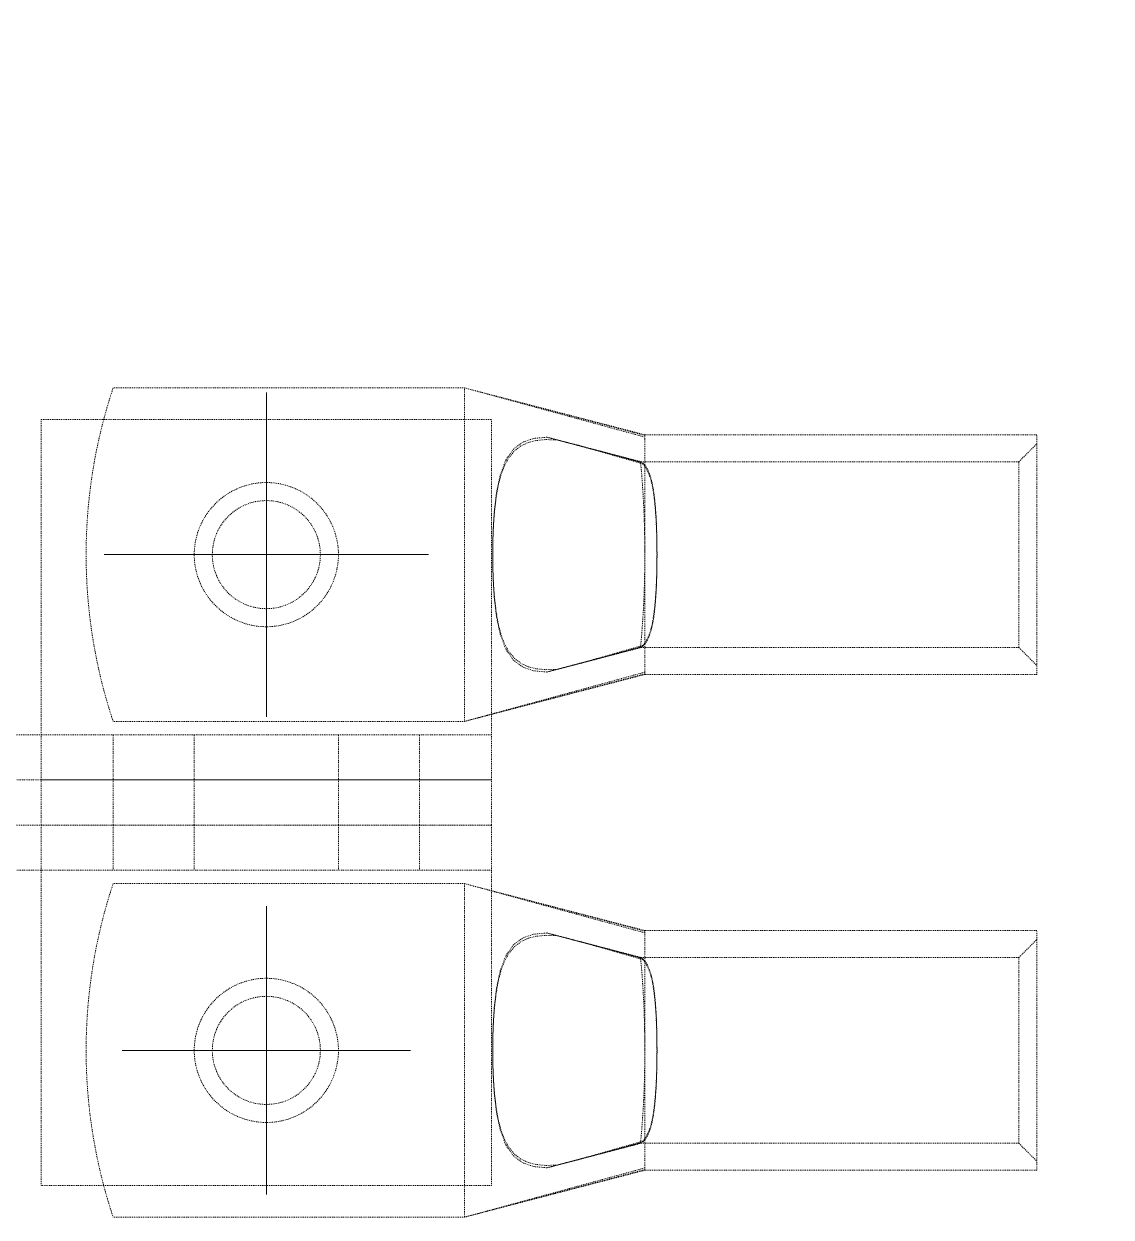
# Model space of a CAD drawing. Header units: millimetres. Extents: x -116965 to 323937, y 291661 to 566926.
# Drawn here: x -18889.8 to -18769.1, y 302638.1 to 302770.5 of the extents above; entities that cross this region are included whole.
import ezdxf

# ---------------------------------------------------------------- set-up
doc = ezdxf.new("R2010")
doc.units = ezdxf.units.MM
doc.linetypes.add('DASHED', pattern=[0.75, 0.5, -0.25])
doc.layers.get('0').update_dxf_attribs({"lineweight": 18})
for name, color, linetype, lineweight in [('Center Mark(Schneider)', 7, 'Continuous', 18), ('Hidden Edges(Schneider)', 7, 'DASHED', 18), ('Symbols(Schneider)', 7, 'Continuous', 18)]:
    doc.layers.add(name, color=color, linetype=linetype, lineweight=lineweight)
doc.styles.add('schneder_1', font='micross.ttf')
doc.dimstyles.new('estilo_Schneider$7', dxfattribs={"dimscale": 5, "dimtxt": 3, "dimasz": 3, "dimexe": 2, "dimexo": 1, "dimgap": 0.3, "dimtad": 1, "dimtoh": 1, "dimrnd": 1e-08, "dimzin": 12, "dimtxsty": 'schneder_1', "dimblk": 'Filled-1', "dimcen": 0.09, "dimdle": 10, "dimclrd": 7, "dimclre": 7, "dimclrt": 7, "dimadec": 1, "dimazin": 3, "dimtfac": 0.5, "dimtdec": 3, "dimtmove": 0, "dimatfit": 3, "dimldrblk": 'Filled-1', "dimfxl": 1, "dimtolj": 1, "dimlwd": 15, "dimlwe": 25, "dimarcsym": 0})

# ---------------------------------------------------------------- blocks, each defined once
blk = doc.blocks.new('Filled-1')
at = {"color": 0}
for p, q in [((0, 0), (-1, 0.1667)), ((-1, 0.1667), (-1, -0.1667)), ((-1, 0), (0, 0)), ((-1, -0.1667), (0, 0))]:
    blk.add_line(p, q, dxfattribs=at)
at = {"color": 0, "flags": 128}
blk.add_lwpolyline([(-1, -0.1667), (0, 0), (-1, 0.1667), (-1, -0.1667)], dxfattribs=at)
at = {"color": 0}
blk.add_solid([(-1, -0.1667), (0, 0), (-1, 0.1667), (-1, -0.1667)], dxfattribs=at)

msp = doc.modelspace()

# ---------------------------------------------------------------- linework, layer by layer
at = {"layer": 'Center Mark(Schneider)', "linetype": 'Continuous'}
for p, q in [((-18862.877861, 302729.591878), (-18862.877861, 302693.591878)), ((-18844.877861, 302711.591878), (-18880.877861, 302711.591878)), ((-18862.877861, 302672.591878), (-18862.877861, 302640.591878)), ((-18846.877861, 302656.591878), (-18878.877861, 302656.591878))]:
    msp.add_line(p, q, dxfattribs=at)
at = {"layer": 'Hidden Edges(Schneider)', "ltscale": 0.136483}
for p, q in [((-18840.877861, 302730.091878), (-18879.877861, 302730.091878)), ((-18840.877861, 302693.091878), (-18879.877861, 302693.091878)), ((-18840.877861, 302675.091878), (-18879.877861, 302675.091878)), ((-18840.877861, 302638.091878), (-18879.877861, 302638.091878))]:
    msp.add_line(p, q, dxfattribs=at)
at = {"layer": 'Hidden Edges(Schneider)', "ltscale": 0.129484}
for p, q in [((-18840.877861, 302693.091878), (-18840.877861, 302730.091878)), ((-18840.877861, 302638.091878), (-18840.877861, 302675.091878))]:
    msp.add_line(p, q, dxfattribs=at)
at = {"layer": 'Hidden Edges(Schneider)', "ltscale": 0.123636}
for p, q in [((-18840.877861, 302730.091878), (-18820.877861, 302724.891878)), ((-18840.877861, 302675.091878), (-18820.877861, 302669.891878))]:
    msp.add_line(p, q, dxfattribs=at)
at = {"layer": 'Hidden Edges(Schneider)', "ltscale": 0.125555}
for p, q in [((-18840.87786, 302730.091878), (-18820.87786, 302724.629906)), ((-18840.87786, 302693.091878), (-18820.87786, 302698.553849)), ((-18840.87786, 302675.091878), (-18820.87786, 302669.629906)), ((-18840.87786, 302638.091878), (-18820.87786, 302643.553849))]:
    msp.add_line(p, q, dxfattribs=at)
at = {"layer": 'Hidden Edges(Schneider)', "ltscale": 0.122319}
for p, q in [((-18840.87786, 302730.091878), (-18820.87786, 302724.814832)), ((-18840.87786, 302675.091878), (-18820.87786, 302669.814832))]:
    msp.add_line(p, q, dxfattribs=at)
at = {"layer": 'Hidden Edges(Schneider)', "ltscale": 0.131234}
for p, q in [((-18887.877861, 302726.591878), (-18837.877861, 302726.591878)), ((-18887.877861, 302686.591878), (-18837.877861, 302686.591878)), ((-18887.877861, 302681.591878), (-18837.877861, 302681.591878)), ((-18837.877861, 302641.591878), (-18887.877861, 302641.591878))]:
    msp.add_line(p, q, dxfattribs=at)
at = {"layer": 'Hidden Edges(Schneider)', "ltscale": 0.170604}
for p, q in [((-18887.877861, 302726.591878), (-18887.877861, 302694.091878)), ((-18837.877861, 302694.091878), (-18837.877861, 302726.591878)), ((-18887.877861, 302674.091878), (-18887.877861, 302641.591878)), ((-18837.877861, 302641.591878), (-18837.877861, 302674.091878))]:
    msp.add_line(p, q, dxfattribs=at)
at = {"layer": 'Hidden Edges(Schneider)', "ltscale": 0.152231}
for p, q in [((-18777.377861, 302724.891878), (-18820.877861, 302724.891878)), ((-18777.377861, 302698.291878), (-18820.877861, 302698.291878)), ((-18777.377861, 302669.891878), (-18820.877861, 302669.891878)), ((-18777.377861, 302643.291878), (-18820.877861, 302643.291878))]:
    msp.add_line(p, q, dxfattribs=at)
at = {"layer": 'Hidden Edges(Schneider)', "ltscale": 0.00582}
for p, q in [((-18820.877861, 302724.814832), (-18820.877861, 302724.891878)), ((-18820.877861, 302669.814832), (-18820.877861, 302669.891878))]:
    msp.add_line(p, q, dxfattribs=at)
at = {"layer": 'Hidden Edges(Schneider)', "ltscale": 0.146223}
for p, q in [((-18777.377861, 302698.291878), (-18777.377861, 302724.891878)), ((-18777.377861, 302643.291878), (-18777.377861, 302669.891878))]:
    msp.add_line(p, q, dxfattribs=at)
at = {"layer": 'Hidden Edges(Schneider)', "ltscale": 0.012819}
for p, q in [((-18831.358056, 302724.516987), (-18828.736324, 302723.835336)), ((-18831.358056, 302669.516987), (-18828.736324, 302668.835336))]:
    msp.add_line(p, q, dxfattribs=at)
at = {"layer": 'Hidden Edges(Schneider)', "ltscale": 0.036326}
for p, q in [((-18828.736324, 302723.835336), (-18821.252882, 302721.889641)), ((-18828.736324, 302668.835336), (-18821.252882, 302666.889641))]:
    msp.add_line(p, q, dxfattribs=at)
at = {"layer": 'Hidden Edges(Schneider)', "ltscale": 0.008839}
for p, q in [((-18820.877861, 302724.408984), (-18820.877861, 302724.814832)), ((-18820.877861, 302669.408984), (-18820.877861, 302669.814832))]:
    msp.add_line(p, q, dxfattribs=at)
at = {"layer": 'Hidden Edges(Schneider)', "ltscale": 0.119039}
for p, q in [((-18820.877861, 302698.941112), (-18820.877861, 302724.408984)), ((-18820.877861, 302643.941112), (-18820.877861, 302669.408984))]:
    msp.add_line(p, q, dxfattribs=at)
at = {"layer": 'Hidden Edges(Schneider)', "ltscale": 0.011591}
for p, q in [((-18779.377861, 302721.891878), (-18777.377861, 302723.891878)), ((-18779.377861, 302701.291878), (-18777.377861, 302699.291878)), ((-18779.377861, 302666.891878), (-18777.377861, 302668.891878)), ((-18779.377861, 302646.291878), (-18777.377861, 302644.291878))]:
    msp.add_line(p, q, dxfattribs=at)
at = {"layer": 'Hidden Edges(Schneider)', "ltscale": 0.002111}
for p, q in [((-18821.808002, 302721.97919), (-18821.347573, 302721.854104)), ((-18821.808002, 302701.204566), (-18821.347573, 302701.329652)), ((-18821.808002, 302666.97919), (-18821.347573, 302666.854104)), ((-18821.808002, 302646.204566), (-18821.347573, 302646.329652))]:
    msp.add_line(p, q, dxfattribs=at)
at = {"layer": 'Hidden Edges(Schneider)', "ltscale": 0.002114}
for p, q in [((-18821.347587, 302721.854284), (-18821.808002, 302721.97919)), ((-18821.347587, 302701.329472), (-18821.808002, 302701.204566)), ((-18821.347587, 302666.854284), (-18821.808002, 302666.97919)), ((-18821.347587, 302646.329472), (-18821.808002, 302646.204566))]:
    msp.add_line(p, q, dxfattribs=at)
at = {"layer": 'Hidden Edges(Schneider)', "ltscale": 0.001432}
for p, q in [((-18821.172989, 302721.808902), (-18821.47938, 302721.89278)), ((-18821.172989, 302701.374854), (-18821.47938, 302701.290976)), ((-18821.172989, 302666.808902), (-18821.47938, 302666.89278)), ((-18821.172989, 302646.374854), (-18821.47938, 302646.290976))]:
    msp.add_line(p, q, dxfattribs=at)
at = {"layer": 'Hidden Edges(Schneider)', "ltscale": 0.001085}
for p, q in [((-18821.09309, 302721.654467), (-18821.322715, 302721.721511)), ((-18821.09309, 302701.529288), (-18821.322715, 302701.462245)), ((-18821.09309, 302666.654467), (-18821.322715, 302666.721511)), ((-18821.09309, 302646.529288), (-18821.322715, 302646.462245))]:
    msp.add_line(p, q, dxfattribs=at)
at = {"layer": 'Hidden Edges(Schneider)'}
for p, q in [((-18821.270367, 302721.891878), (-18821.271155, 302721.891878)), ((-18821.252882, 302721.889641), (-18821.251903, 302721.889387)), ((-18821.347573, 302701.329652), (-18821.347587, 302701.329472)), ((-18821.270367, 302666.891878), (-18821.271155, 302666.891878)), ((-18821.252882, 302666.889641), (-18821.251903, 302666.889387)), ((-18821.347573, 302646.329652), (-18821.347587, 302646.329472))]:
    msp.add_line(p, q, dxfattribs=at)
at = {"layer": 'Hidden Edges(Schneider)', "ltscale": 0.146605}
for p, q in [((-18779.377861, 302721.891878), (-18821.270367, 302721.891878)), ((-18779.377861, 302666.891878), (-18821.270367, 302666.891878))]:
    msp.add_line(p, q, dxfattribs=at)
at = {"layer": 'Hidden Edges(Schneider)', "ltscale": 0.16986}
for p, q in [((-18779.377861, 302721.891878), (-18779.377861, 302701.291878)), ((-18779.377861, 302666.891878), (-18779.377861, 302646.291878))]:
    msp.add_line(p, q, dxfattribs=at)
at = {"layer": 'Hidden Edges(Schneider)', "ltscale": 0.0497}
for p, q in [((-18821.251903, 302701.294369), (-18831.358056, 302698.666769)), ((-18821.251903, 302646.294369), (-18831.358056, 302643.666769))]:
    msp.add_line(p, q, dxfattribs=at)
at = {"layer": 'Hidden Edges(Schneider)', "ltscale": 0.146608}
for p, q in [((-18779.377861, 302701.291878), (-18821.271155, 302701.291878)), ((-18779.377861, 302646.291878), (-18821.271155, 302646.291878))]:
    msp.add_line(p, q, dxfattribs=at)
at = {"layer": 'Hidden Edges(Schneider)', "ltscale": 0.12519}
for p, q in [((-18840.87786, 302693.091878), (-18820.87786, 302698.368924)), ((-18840.87786, 302638.091878), (-18820.87786, 302643.368924))]:
    msp.add_line(p, q, dxfattribs=at)
at = {"layer": 'Hidden Edges(Schneider)', "ltscale": 0.006218}
for p, q in [((-18820.877861, 302698.553849), (-18820.877861, 302698.941112)), ((-18820.877861, 302643.553849), (-18820.877861, 302643.941112))]:
    msp.add_line(p, q, dxfattribs=at)
at = {"layer": 'Hidden Edges(Schneider)', "ltscale": 0.010829}
for p, q in [((-18820.877861, 302698.291878), (-18820.877861, 302698.553849)), ((-18820.877861, 302643.291878), (-18820.877861, 302643.553849))]:
    msp.add_line(p, q, dxfattribs=at)
at = {"layer": 'Hidden Edges(Schneider)', "ltscale": 0.125164}
for p, q in [((-18820.877861, 302698.291878), (-18840.877861, 302693.091878)), ((-18820.877861, 302643.291878), (-18840.877861, 302638.091878))]:
    msp.add_line(p, q, dxfattribs=at)
at = {"layer": 'Hidden Edges(Schneider)', "ltscale": 0.081058}
for p, q in [((-18887.877861, 302681.591878), (-18887.877861, 302694.091878)), ((-18837.877861, 302694.091878), (-18837.877861, 302681.591878))]:
    msp.add_line(p, q, dxfattribs=at)
at = {"layer": 'Hidden Edges(Schneider)', "ltscale": 0.136974}
for p, q in [((-18955.298825, 302691.591878), (-18837.877861, 302691.591878)), ((-18837.877861, 302686.591878), (-18955.298825, 302686.591878)), ((-18955.298825, 302681.591878), (-18837.877861, 302681.591878)), ((-18837.877861, 302676.591878), (-18955.298825, 302676.591878))]:
    msp.add_line(p, q, dxfattribs=at)
at = {"layer": 'Hidden Edges(Schneider)', "ltscale": 0.020567}
for p, q in [((-18879.877861, 302691.591878), (-18879.877861, 302686.591878)), ((-18870.877861, 302691.591878), (-18870.877861, 302686.591878)), ((-18854.877861, 302691.591878), (-18854.877861, 302686.591878)), ((-18845.877861, 302691.591878), (-18845.877861, 302686.591878)), ((-18879.877861, 302681.591878), (-18879.877861, 302686.591878)), ((-18870.877861, 302681.591878), (-18870.877861, 302686.591878)), ((-18854.877861, 302681.591878), (-18854.877861, 302686.591878)), ((-18845.877861, 302681.591878), (-18845.877861, 302686.591878)), ((-18879.877861, 302681.591878), (-18879.877861, 302676.591878)), ((-18870.877861, 302681.591878), (-18870.877861, 302676.591878)), ((-18854.877861, 302681.591878), (-18854.877861, 302676.591878)), ((-18845.877861, 302681.591878), (-18845.877861, 302676.591878)), ((-18837.877861, 302681.591878), (-18837.877861, 302676.591878))]:
    msp.add_line(p, q, dxfattribs=at)
at = {"layer": 'Hidden Edges(Schneider)', "ltscale": 0.033148}
msp.add_line((-18887.877861, 302674.091878), (-18887.877861, 302681.591878), dxfattribs=at)
at = {"layer": 'Hidden Edges(Schneider)', "ltscale": 0.010304}
msp.add_line((-18837.877861, 302676.591878), (-18837.877861, 302674.091878), dxfattribs=at)
at = {"layer": 'Hidden Edges(Schneider)', "ltscale": 0.12351, "flags": 128}
for points in [[(-18831.736725, 302724.615377), (-18833.209021, 302724.48304), (-18834.413083, 302724.071386), (-18835.463908, 302723.290729), (-18836.271732, 302722.149103), (-18836.887467, 302720.57669), (-18837.326315, 302718.545097), (-18837.58519, 302716.351475), (-18837.709844, 302714.271928), (-18837.751157, 302712.563266), (-18837.755368, 302711.202793), (-18837.730181, 302709.739564), (-18837.664383, 302708.209579), (-18837.546613, 302706.667499), (-18837.36553, 302705.167982), (-18837.110164, 302703.767674), (-18836.784823, 302702.567958), (-18836.393831, 302701.582159), (-18835.919898, 302700.759722), (-18835.326173, 302700.065062), (-18834.617746, 302699.528397), (-18833.837054, 302699.163533), (-18832.956965, 302698.934235), (-18831.884806, 302698.826196), (-18830.624969, 302698.859681)], [(-18831.736725, 302698.568379), (-18833.209021, 302698.700715), (-18834.413083, 302699.11237), (-18835.463908, 302699.893026), (-18836.271732, 302701.034653), (-18836.887467, 302702.607066), (-18837.326315, 302704.638659), (-18837.58519, 302706.83228), (-18837.709844, 302708.911827), (-18837.751157, 302710.62049), (-18837.755368, 302711.980963), (-18837.730181, 302713.444192), (-18837.664383, 302714.974176), (-18837.546613, 302716.516257), (-18837.36553, 302718.015773), (-18837.110164, 302719.416082), (-18836.784823, 302720.615798), (-18836.393831, 302721.601597), (-18835.919898, 302722.424034), (-18835.326173, 302723.118694), (-18834.617746, 302723.655358), (-18833.837054, 302724.020222), (-18832.956965, 302724.24952), (-18831.884806, 302724.35756), (-18830.624969, 302724.324075)], [(-18831.736725, 302669.615377), (-18833.209021, 302669.48304), (-18834.413083, 302669.071386), (-18835.463908, 302668.290729), (-18836.271732, 302667.149103), (-18836.887467, 302665.57669), (-18837.326315, 302663.545097), (-18837.58519, 302661.351475), (-18837.709844, 302659.271928), (-18837.751157, 302657.563266), (-18837.755368, 302656.202793), (-18837.730181, 302654.739564), (-18837.664383, 302653.209579), (-18837.546613, 302651.667499), (-18837.36553, 302650.167982), (-18837.110164, 302648.767674), (-18836.784823, 302647.567958), (-18836.393831, 302646.582159), (-18835.919898, 302645.759722), (-18835.326174, 302645.065062), (-18834.617746, 302644.528397), (-18833.837054, 302644.163533), (-18832.956965, 302643.934235), (-18831.884806, 302643.826196), (-18830.624969, 302643.859681)], [(-18831.736725, 302643.568379), (-18833.209021, 302643.700715), (-18834.413083, 302644.11237), (-18835.463908, 302644.893026), (-18836.271732, 302646.034653), (-18836.887467, 302647.607066), (-18837.326315, 302649.638659), (-18837.58519, 302651.83228), (-18837.709844, 302653.911827), (-18837.751157, 302655.62049), (-18837.755368, 302656.980963), (-18837.730181, 302658.444192), (-18837.664383, 302659.974176), (-18837.546613, 302661.516257), (-18837.36553, 302663.015773), (-18837.110164, 302664.416082), (-18836.784823, 302665.615798), (-18836.393831, 302666.601597), (-18835.919898, 302667.424034), (-18835.326174, 302668.118694), (-18834.617746, 302668.655358), (-18833.837054, 302669.020222), (-18832.956965, 302669.24952), (-18831.884806, 302669.35756), (-18830.624969, 302669.324075)]]:
    msp.add_lwpolyline(points, dxfattribs=at)
at = {"layer": 'Hidden Edges(Schneider)', "ltscale": 0.046831, "flags": 128}
for points in [[(-18831.736725, 302724.615377), (-18831.288264, 302724.498839), (-18830.846207, 302724.383783), (-18830.410187, 302724.270108), (-18829.979737, 302724.157683), (-18829.554389, 302724.046382), (-18829.133656, 302723.936077), (-18828.717072, 302723.826643), (-18828.304155, 302723.717955), (-18827.894428, 302723.609887), (-18827.487419, 302723.502315), (-18827.082646, 302723.395116), (-18826.679628, 302723.288166), (-18826.277898, 302723.181342), (-18825.876978, 302723.074518), (-18825.476382, 302722.967573), (-18825.075648, 302722.860384), (-18824.674294, 302722.752825), (-18824.271853, 302722.644772), (-18823.867853, 302722.536105), (-18823.461816, 302722.426698), (-18823.053281, 302722.316426), (-18822.641776, 302722.205167), (-18822.226832, 302722.092794), (-18821.808002, 302721.97919)], [(-18831.736725, 302698.568379), (-18831.288264, 302698.684916), (-18830.846207, 302698.799972), (-18830.410187, 302698.913648), (-18829.979737, 302699.026073), (-18829.554389, 302699.137374), (-18829.133656, 302699.247678), (-18828.717072, 302699.357113), (-18828.304155, 302699.4658), (-18827.894428, 302699.573868), (-18827.487419, 302699.68144), (-18827.082646, 302699.788639), (-18826.679628, 302699.895589), (-18826.277898, 302700.002414), (-18825.876978, 302700.109237), (-18825.476382, 302700.216182), (-18825.075648, 302700.323372), (-18824.674294, 302700.430931), (-18824.271853, 302700.538983), (-18823.867853, 302700.647651), (-18823.461816, 302700.757058), (-18823.053281, 302700.86733), (-18822.641776, 302700.978589), (-18822.226832, 302701.090962), (-18821.808002, 302701.204566)], [(-18831.736725, 302669.615377), (-18831.288264, 302669.498839), (-18830.846207, 302669.383783), (-18830.410187, 302669.270108), (-18829.979737, 302669.157683), (-18829.554389, 302669.046382), (-18829.133656, 302668.936077), (-18828.717072, 302668.826643), (-18828.304155, 302668.717955), (-18827.894428, 302668.609887), (-18827.487419, 302668.502315), (-18827.082646, 302668.395116), (-18826.679628, 302668.288166), (-18826.277898, 302668.181342), (-18825.876978, 302668.074518), (-18825.476382, 302667.967573), (-18825.075648, 302667.860384), (-18824.674294, 302667.752825), (-18824.271853, 302667.644772), (-18823.867853, 302667.536105), (-18823.461817, 302667.426698), (-18823.053282, 302667.316426), (-18822.641776, 302667.205167), (-18822.226832, 302667.092794), (-18821.808002, 302666.97919)], [(-18831.736725, 302643.568379), (-18831.288264, 302643.684916), (-18830.846207, 302643.799972), (-18830.410187, 302643.913648), (-18829.979737, 302644.026073), (-18829.554389, 302644.137374), (-18829.133656, 302644.247678), (-18828.717072, 302644.357113), (-18828.304155, 302644.4658), (-18827.894428, 302644.573868), (-18827.487419, 302644.68144), (-18827.082646, 302644.788639), (-18826.679628, 302644.895589), (-18826.277898, 302645.002414), (-18825.876978, 302645.109237), (-18825.476382, 302645.216182), (-18825.075648, 302645.323372), (-18824.674294, 302645.430931), (-18824.271853, 302645.538983), (-18823.867853, 302645.647651), (-18823.461817, 302645.757058), (-18823.053282, 302645.86733), (-18822.641776, 302645.978589), (-18822.226832, 302646.090962), (-18821.808002, 302646.204566)]]:
    msp.add_lwpolyline(points, dxfattribs=at)
at = {"layer": 'Hidden Edges(Schneider)', "ltscale": 0.055489, "flags": 128}
for points in [[(-18821.322715, 302721.721511), (-18821.691611, 302721.829152), (-18822.059009, 302721.93627), (-18822.425378, 302722.042978), (-18822.791164, 302722.149386), (-18823.155387, 302722.255174), (-18823.514965, 302722.359413), (-18823.871863, 302722.462634), (-18824.22838, 302722.565448), (-18824.586804, 302722.668456), (-18824.949434, 302722.772249), (-18825.318582, 302722.877408), (-18825.696547, 302722.984506), (-18826.085637, 302723.094106), (-18826.488154, 302723.20676), (-18826.906388, 302723.323017), (-18827.342632, 302723.443416), (-18827.79917, 302723.568491), (-18828.278277, 302723.698772), (-18828.782242, 302723.834792), (-18829.313338, 302723.977084), (-18829.87386, 302724.126193), (-18830.466101, 302724.282678), (-18831.092212, 302724.44708), (-18831.736725, 302724.615377)], [(-18821.322715, 302701.462245), (-18821.691611, 302701.354604), (-18822.059009, 302701.247486), (-18822.425378, 302701.140778), (-18822.791164, 302701.034369), (-18823.155387, 302700.928582), (-18823.514965, 302700.824343), (-18823.871863, 302700.721122), (-18824.22838, 302700.618307), (-18824.586804, 302700.5153), (-18824.949434, 302700.411507), (-18825.318582, 302700.306348), (-18825.696547, 302700.19925), (-18826.085637, 302700.08965), (-18826.488154, 302699.976996), (-18826.906388, 302699.860738), (-18827.342632, 302699.740339), (-18827.79917, 302699.615265), (-18828.278277, 302699.484984), (-18828.782242, 302699.348963), (-18829.313338, 302699.206672), (-18829.87386, 302699.057562), (-18830.466101, 302698.901077), (-18831.092212, 302698.736676), (-18831.736725, 302698.568379)], [(-18821.322715, 302666.721511), (-18821.691611, 302666.829152), (-18822.059009, 302666.93627), (-18822.425378, 302667.042978), (-18822.791164, 302667.149386), (-18823.155387, 302667.255174), (-18823.514965, 302667.359413), (-18823.871863, 302667.462634), (-18824.22838, 302667.565448), (-18824.586804, 302667.668456), (-18824.949434, 302667.772249), (-18825.318582, 302667.877408), (-18825.696547, 302667.984506), (-18826.085637, 302668.094106), (-18826.488154, 302668.20676), (-18826.906388, 302668.323017), (-18827.342632, 302668.443416), (-18827.79917, 302668.568491), (-18828.278277, 302668.698772), (-18828.782242, 302668.834792), (-18829.313338, 302668.977084), (-18829.87386, 302669.126193), (-18830.466101, 302669.282678), (-18831.092212, 302669.44708), (-18831.736725, 302669.615377)], [(-18821.322715, 302646.462245), (-18821.691611, 302646.354604), (-18822.059009, 302646.247486), (-18822.425378, 302646.140778), (-18822.791164, 302646.034369), (-18823.155387, 302645.928582), (-18823.514965, 302645.824343), (-18823.871863, 302645.721122), (-18824.22838, 302645.618307), (-18824.586804, 302645.5153), (-18824.949434, 302645.411507), (-18825.318582, 302645.306348), (-18825.696547, 302645.19925), (-18826.085637, 302645.08965), (-18826.488154, 302644.976996), (-18826.906388, 302644.860738), (-18827.342632, 302644.740339), (-18827.79917, 302644.615265), (-18828.278277, 302644.484984), (-18828.782242, 302644.348963), (-18829.313338, 302644.206672), (-18829.87386, 302644.057562), (-18830.466101, 302643.901077), (-18831.092212, 302643.736676), (-18831.736725, 302643.568379)]]:
    msp.add_lwpolyline(points, dxfattribs=at)
at = {"layer": 'Hidden Edges(Schneider)', "ltscale": 0.041644, "flags": 128}
for points in [[(-18821.808002, 302721.97919), (-18822.171176, 302722.077523), (-18822.534187, 302722.175648), (-18822.897165, 302722.273598), (-18823.260224, 302722.371408), (-18823.623498, 302722.469116), (-18823.98711, 302722.566757), (-18824.351189, 302722.664367), (-18824.71586, 302722.76198), (-18825.081246, 302722.85963), (-18825.447481, 302722.957355), (-18825.814684, 302723.055186), (-18826.182988, 302723.15316), (-18826.552513, 302723.25131), (-18826.923382, 302723.34967), (-18827.295726, 302723.448276), (-18827.668131, 302723.546755), (-18828.03922, 302723.644748), (-18828.409279, 302723.742335), (-18828.778622, 302723.839604), (-18829.147537, 302723.936635), (-18829.516328, 302724.033514), (-18829.885299, 302724.130324), (-18830.254748, 302724.227151), (-18830.624969, 302724.324075)], [(-18821.808002, 302701.204566), (-18822.171176, 302701.106232), (-18822.534187, 302701.008108), (-18822.897165, 302700.910158), (-18823.260224, 302700.812348), (-18823.623498, 302700.714639), (-18823.98711, 302700.616999), (-18824.351189, 302700.519389), (-18824.71586, 302700.421775), (-18825.081246, 302700.324125), (-18825.447481, 302700.226401), (-18825.814684, 302700.12857), (-18826.182988, 302700.030596), (-18826.552513, 302699.932445), (-18826.923382, 302699.834086), (-18827.295726, 302699.735479), (-18827.668131, 302699.637), (-18828.03922, 302699.539008), (-18828.409279, 302699.441421), (-18828.778622, 302699.344152), (-18829.147537, 302699.247121), (-18829.516328, 302699.150242), (-18829.885299, 302699.053432), (-18830.254748, 302698.956605), (-18830.624969, 302698.859681)], [(-18821.808002, 302666.97919), (-18822.171176, 302667.077523), (-18822.534187, 302667.175648), (-18822.897165, 302667.273598), (-18823.260224, 302667.371408), (-18823.623498, 302667.469116), (-18823.98711, 302667.566757), (-18824.351189, 302667.664367), (-18824.71586, 302667.76198), (-18825.081246, 302667.85963), (-18825.447481, 302667.957355), (-18825.814684, 302668.055186), (-18826.182988, 302668.15316), (-18826.552513, 302668.25131), (-18826.923382, 302668.34967), (-18827.295726, 302668.448276), (-18827.668131, 302668.546755), (-18828.03922, 302668.644748), (-18828.409279, 302668.742335), (-18828.778622, 302668.839604), (-18829.147537, 302668.936635), (-18829.516328, 302669.033514), (-18829.885299, 302669.130324), (-18830.254748, 302669.227151), (-18830.624969, 302669.324075)], [(-18821.808002, 302646.204566), (-18822.171176, 302646.106232), (-18822.534187, 302646.008108), (-18822.897165, 302645.910158), (-18823.260224, 302645.812348), (-18823.623498, 302645.714639), (-18823.98711, 302645.616999), (-18824.351189, 302645.519389), (-18824.71586, 302645.421775), (-18825.081246, 302645.324125), (-18825.447481, 302645.226401), (-18825.814684, 302645.12857), (-18826.182988, 302645.030596), (-18826.552513, 302644.932445), (-18826.923382, 302644.834086), (-18827.295726, 302644.735479), (-18827.668131, 302644.637), (-18828.03922, 302644.539008), (-18828.409279, 302644.441421), (-18828.778622, 302644.344152), (-18829.147537, 302644.247121), (-18829.516328, 302644.150242), (-18829.885299, 302644.053432), (-18830.254748, 302643.956605), (-18830.624969, 302643.859681)]]:
    msp.add_lwpolyline(points, dxfattribs=at)
at = {"layer": 'Hidden Edges(Schneider)', "ltscale": 0.047527, "flags": 128}
for points in [[(-18821.47938, 302721.89278), (-18821.881478, 302722.002711), (-18822.270367, 302722.108867), (-18822.647493, 302722.211654), (-18823.014343, 302722.31148), (-18823.37239, 302722.408749), (-18823.723099, 302722.503859), (-18824.067939, 302722.597198), (-18824.408372, 302722.689153), (-18824.745858, 302722.780107), (-18825.081885, 302722.870439), (-18825.417931, 302722.96053), (-18825.755513, 302723.050764), (-18826.096127, 302723.141521), (-18826.4413, 302723.233186), (-18826.792529, 302723.326145), (-18827.151325, 302723.420781), (-18827.519181, 302723.517479), (-18827.897585, 302723.616624), (-18828.288009, 302723.718599), (-18828.691952, 302723.823798), (-18829.1235, 302723.935883), (-18829.591763, 302724.057205), (-18830.093372, 302724.186884), (-18830.624969, 302724.324075)], [(-18821.47938, 302701.290976), (-18821.881478, 302701.181044), (-18822.270367, 302701.074889), (-18822.647493, 302700.972102), (-18823.014343, 302700.872276), (-18823.37239, 302700.775007), (-18823.723099, 302700.679897), (-18824.067939, 302700.586557), (-18824.408372, 302700.494603), (-18824.745858, 302700.403649), (-18825.081885, 302700.313316), (-18825.417931, 302700.223225), (-18825.755513, 302700.132992), (-18826.096127, 302700.042235), (-18826.4413, 302699.95057), (-18826.792529, 302699.85761), (-18827.151325, 302699.762975), (-18827.519181, 302699.666277), (-18827.897585, 302699.567132), (-18828.288009, 302699.465157), (-18828.691952, 302699.359958), (-18829.1235, 302699.247873), (-18829.591763, 302699.126551), (-18830.093372, 302698.996872), (-18830.624969, 302698.859681)], [(-18821.47938, 302666.89278), (-18821.881478, 302667.002711), (-18822.270367, 302667.108867), (-18822.647493, 302667.211654), (-18823.014343, 302667.31148), (-18823.37239, 302667.408749), (-18823.723099, 302667.503859), (-18824.067939, 302667.597198), (-18824.408372, 302667.689153), (-18824.745858, 302667.780107), (-18825.081885, 302667.870439), (-18825.417931, 302667.96053), (-18825.755513, 302668.050764), (-18826.096127, 302668.141521), (-18826.4413, 302668.233186), (-18826.792529, 302668.326145), (-18827.151325, 302668.420781), (-18827.519181, 302668.517479), (-18827.897585, 302668.616624), (-18828.288009, 302668.718599), (-18828.691952, 302668.823798), (-18829.1235, 302668.935883), (-18829.591763, 302669.057205), (-18830.093372, 302669.186884), (-18830.624969, 302669.324075)], [(-18821.47938, 302646.290976), (-18821.881478, 302646.181044), (-18822.270367, 302646.074889), (-18822.647493, 302645.972102), (-18823.014343, 302645.872276), (-18823.37239, 302645.775007), (-18823.723099, 302645.679897), (-18824.067939, 302645.586557), (-18824.408372, 302645.494603), (-18824.745858, 302645.403649), (-18825.081885, 302645.313316), (-18825.417931, 302645.223225), (-18825.755513, 302645.132992), (-18826.096127, 302645.042235), (-18826.4413, 302644.95057), (-18826.792529, 302644.85761), (-18827.151325, 302644.762975), (-18827.519181, 302644.666277), (-18827.897585, 302644.567132), (-18828.288009, 302644.465157), (-18828.691952, 302644.359958), (-18829.1235, 302644.247873), (-18829.591763, 302644.126551), (-18830.093372, 302643.996872), (-18830.624969, 302643.859681)]]:
    msp.add_lwpolyline(points, dxfattribs=at)
at = {"layer": 'Hidden Edges(Schneider)', "ltscale": 0.008975, "flags": 128}
for points in [[(-18821.347587, 302721.854284), (-18821.339233, 302721.861644), (-18821.33096, 302721.868205), (-18821.322773, 302721.873966), (-18821.314671, 302721.878928), (-18821.306656, 302721.883087), (-18821.298726, 302721.886444), (-18821.290891, 302721.888999), (-18821.283143, 302721.89075), (-18821.27549, 302721.891695), (-18821.267932, 302721.891836), (-18821.260469, 302721.891169), (-18821.253107, 302721.889696), (-18821.245845, 302721.887416), (-18821.238682, 302721.884326), (-18821.23162, 302721.880425), (-18821.224663, 302721.875715), (-18821.217811, 302721.870193), (-18821.211069, 302721.86386), (-18821.204436, 302721.856716), (-18821.197918, 302721.848763), (-18821.191514, 302721.840005), (-18821.185224, 302721.830441), (-18821.179044, 302721.820073), (-18821.172989, 302721.808902)], [(-18821.347587, 302701.329472), (-18821.339233, 302701.322112), (-18821.33096, 302701.315551), (-18821.322773, 302701.309789), (-18821.314671, 302701.304828), (-18821.306656, 302701.300669), (-18821.298726, 302701.297312), (-18821.290891, 302701.294757), (-18821.283143, 302701.293006), (-18821.27549, 302701.292061), (-18821.267932, 302701.29192), (-18821.260469, 302701.292586), (-18821.253107, 302701.29406), (-18821.245845, 302701.29634), (-18821.238682, 302701.29943), (-18821.231621, 302701.303331), (-18821.224663, 302701.308041), (-18821.217811, 302701.313562), (-18821.211069, 302701.319896), (-18821.204436, 302701.32704), (-18821.197918, 302701.334993), (-18821.191514, 302701.343751), (-18821.185224, 302701.353315), (-18821.179044, 302701.363683), (-18821.172989, 302701.374854)], [(-18821.347587, 302666.854284), (-18821.339233, 302666.861644), (-18821.33096, 302666.868205), (-18821.322773, 302666.873966), (-18821.314671, 302666.878928), (-18821.306656, 302666.883087), (-18821.298726, 302666.886444), (-18821.290891, 302666.888999), (-18821.283143, 302666.89075), (-18821.27549, 302666.891695), (-18821.267932, 302666.891836), (-18821.260469, 302666.891169), (-18821.253107, 302666.889696), (-18821.245845, 302666.887416), (-18821.238682, 302666.884326), (-18821.231621, 302666.880425), (-18821.224663, 302666.875715), (-18821.217811, 302666.870193), (-18821.211069, 302666.86386), (-18821.204436, 302666.856716), (-18821.197918, 302666.848763), (-18821.191514, 302666.840005), (-18821.185224, 302666.830441), (-18821.179044, 302666.820073), (-18821.172989, 302666.808902)], [(-18821.347587, 302646.329472), (-18821.339233, 302646.322112), (-18821.33096, 302646.315551), (-18821.322773, 302646.309789), (-18821.314671, 302646.304828), (-18821.306656, 302646.300669), (-18821.298726, 302646.297312), (-18821.290891, 302646.294757), (-18821.283143, 302646.293006), (-18821.27549, 302646.292061), (-18821.267932, 302646.29192), (-18821.260469, 302646.292586), (-18821.253107, 302646.29406), (-18821.245845, 302646.29634), (-18821.238682, 302646.29943), (-18821.231621, 302646.303331), (-18821.224663, 302646.308041), (-18821.217811, 302646.313562), (-18821.211069, 302646.319896), (-18821.204436, 302646.32704), (-18821.197918, 302646.334993), (-18821.191514, 302646.343751), (-18821.185224, 302646.353315), (-18821.179044, 302646.363683), (-18821.172989, 302646.374854)]]:
    msp.add_lwpolyline(points, dxfattribs=at)
at = {"layer": 'Hidden Edges(Schneider)', "ltscale": 0.063161, "flags": 128}
for points in [[(-18820.87786, 302711.591878), (-18820.879595, 302712.230418), (-18820.884764, 302712.865674), (-18820.893281, 302713.495773), (-18820.905049, 302714.118908), (-18820.919969, 302714.732903), (-18820.937817, 302715.334049), (-18820.958326, 302715.920381), (-18820.981229, 302716.490231), (-18821.006262, 302717.041923), (-18821.033042, 302717.57229), (-18821.061108, 302718.078757), (-18821.090052, 302718.559983), (-18821.119445, 302719.014628), (-18821.14887, 302719.441351), (-18821.177905, 302719.838813), (-18821.206081, 302720.205151), (-18821.232884, 302720.538251), (-18821.257889, 302720.837142), (-18821.280673, 302721.100599), (-18821.30079, 302721.327127), (-18821.31789, 302721.516216), (-18821.331623, 302721.667409), (-18821.341636, 302721.78025), (-18821.347587, 302721.854284)], [(-18820.87786, 302656.591878), (-18820.879595, 302657.230418), (-18820.884764, 302657.865674), (-18820.893281, 302658.495773), (-18820.905049, 302659.118908), (-18820.919969, 302659.732903), (-18820.937817, 302660.334049), (-18820.958326, 302660.920381), (-18820.981229, 302661.490231), (-18821.006263, 302662.041923), (-18821.033042, 302662.57229), (-18821.061108, 302663.078757), (-18821.090052, 302663.559983), (-18821.119445, 302664.014628), (-18821.14887, 302664.441351), (-18821.177905, 302664.838813), (-18821.206081, 302665.205151), (-18821.232884, 302665.538251), (-18821.257889, 302665.837142), (-18821.280673, 302666.100599), (-18821.300791, 302666.327127), (-18821.31789, 302666.516216), (-18821.331623, 302666.667409), (-18821.341636, 302666.78025), (-18821.347587, 302666.854284)]]:
    msp.add_lwpolyline(points, dxfattribs=at)
at = {"layer": 'Hidden Edges(Schneider)', "ltscale": 0.004417, "flags": 128}
for points in [[(-18821.253607, 302721.88981), (-18821.257446, 302721.890619), (-18821.261294, 302721.891228), (-18821.265152, 302721.891637), (-18821.269014, 302721.891848), (-18821.272886, 302721.891858), (-18821.276763, 302721.891669), (-18821.280649, 302721.89128), (-18821.28454, 302721.890693), (-18821.288436, 302721.889905), (-18821.292341, 302721.888918), (-18821.296251, 302721.88773), (-18821.300166, 302721.886343), (-18821.304085, 302721.884756), (-18821.308015, 302721.882969), (-18821.311948, 302721.880983), (-18821.315887, 302721.878797), (-18821.319831, 302721.87641), (-18821.323779, 302721.873823), (-18821.327737, 302721.871037), (-18821.331694, 302721.868051), (-18821.335657, 302721.864864), (-18821.339624, 302721.861477), (-18821.343596, 302721.85789), (-18821.347573, 302721.854104)], [(-18821.253607, 302701.293945), (-18821.257446, 302701.293137), (-18821.261294, 302701.292528), (-18821.265152, 302701.292119), (-18821.269014, 302701.291908), (-18821.272886, 302701.291897), (-18821.276763, 302701.292087), (-18821.280649, 302701.292475), (-18821.28454, 302701.293063), (-18821.288436, 302701.293851), (-18821.292341, 302701.294838), (-18821.296251, 302701.296025), (-18821.300166, 302701.297413), (-18821.304085, 302701.299), (-18821.308015, 302701.300787), (-18821.311948, 302701.302773), (-18821.315887, 302701.304959), (-18821.319831, 302701.307346), (-18821.323779, 302701.309932), (-18821.327737, 302701.312718), (-18821.331694, 302701.315704), (-18821.335657, 302701.318892), (-18821.339624, 302701.322279), (-18821.343596, 302701.325866), (-18821.347573, 302701.329652)], [(-18821.253607, 302666.88981), (-18821.257446, 302666.890619), (-18821.261294, 302666.891228), (-18821.265152, 302666.891637), (-18821.269014, 302666.891848), (-18821.272886, 302666.891858), (-18821.276763, 302666.891669), (-18821.280649, 302666.89128), (-18821.28454, 302666.890693), (-18821.288436, 302666.889905), (-18821.292341, 302666.888918), (-18821.296251, 302666.88773), (-18821.300166, 302666.886343), (-18821.304085, 302666.884756), (-18821.308015, 302666.882969), (-18821.311949, 302666.880983), (-18821.315887, 302666.878797), (-18821.319831, 302666.87641), (-18821.323779, 302666.873823), (-18821.327737, 302666.871037), (-18821.331694, 302666.868051), (-18821.335657, 302666.864864), (-18821.339624, 302666.861477), (-18821.343596, 302666.85789), (-18821.347573, 302666.854104)], [(-18821.253607, 302646.293945), (-18821.257446, 302646.293137), (-18821.261294, 302646.292528), (-18821.265152, 302646.292119), (-18821.269014, 302646.291908), (-18821.272886, 302646.291897), (-18821.276763, 302646.292087), (-18821.280649, 302646.292475), (-18821.28454, 302646.293063), (-18821.288436, 302646.293851), (-18821.292341, 302646.294838), (-18821.296251, 302646.296025), (-18821.300166, 302646.297413), (-18821.304085, 302646.299), (-18821.308015, 302646.300787), (-18821.311949, 302646.302773), (-18821.315887, 302646.304959), (-18821.319831, 302646.307346), (-18821.323779, 302646.309932), (-18821.327737, 302646.312718), (-18821.331694, 302646.315704), (-18821.335657, 302646.318892), (-18821.339624, 302646.322279), (-18821.343596, 302646.325866), (-18821.347573, 302646.329652)]]:
    msp.add_lwpolyline(points, dxfattribs=at)
at = {"layer": 'Hidden Edges(Schneider)', "ltscale": 0.008232, "flags": 128}
for points in [[(-18821.09309, 302721.654467), (-18821.099336, 302721.672045), (-18821.105631, 302721.688946), (-18821.111963, 302721.705176), (-18821.118338, 302721.720729), (-18821.124752, 302721.735607), (-18821.131208, 302721.749812), (-18821.137707, 302721.76334), (-18821.14424, 302721.776194), (-18821.150816, 302721.788372), (-18821.157429, 302721.799874), (-18821.164077, 302721.810701), (-18821.170767, 302721.82085), (-18821.17749, 302721.830324), (-18821.184247, 302721.839119), (-18821.191042, 302721.84724), (-18821.197865, 302721.854681), (-18821.204727, 302721.861446), (-18821.211617, 302721.867533), (-18821.218541, 302721.872942), (-18821.225498, 302721.877673), (-18821.232484, 302721.881726), (-18821.239498, 302721.885099), (-18821.246536, 302721.887795), (-18821.253607, 302721.88981)], [(-18821.09309, 302701.529288), (-18821.099336, 302701.511711), (-18821.105631, 302701.494809), (-18821.111963, 302701.47858), (-18821.118338, 302701.463027), (-18821.124752, 302701.448148), (-18821.131208, 302701.433943), (-18821.137707, 302701.420416), (-18821.14424, 302701.407561), (-18821.150816, 302701.395384), (-18821.157429, 302701.383881), (-18821.164077, 302701.373055), (-18821.170767, 302701.362905), (-18821.17749, 302701.353432), (-18821.184247, 302701.344637), (-18821.191042, 302701.336516), (-18821.197865, 302701.329075), (-18821.204727, 302701.32231), (-18821.211617, 302701.316223), (-18821.218541, 302701.310813), (-18821.225498, 302701.306083), (-18821.232484, 302701.30203), (-18821.239498, 302701.298656), (-18821.246536, 302701.295961), (-18821.253607, 302701.293945)], [(-18821.09309, 302666.654467), (-18821.099336, 302666.672045), (-18821.105631, 302666.688946), (-18821.111963, 302666.705176), (-18821.118338, 302666.720729), (-18821.124752, 302666.735607), (-18821.131208, 302666.749812), (-18821.137707, 302666.76334), (-18821.14424, 302666.776194), (-18821.150816, 302666.788372), (-18821.157429, 302666.799874), (-18821.164077, 302666.810701), (-18821.170767, 302666.82085), (-18821.17749, 302666.830324), (-18821.184247, 302666.839119), (-18821.191042, 302666.84724), (-18821.197865, 302666.854681), (-18821.204727, 302666.861446), (-18821.211617, 302666.867533), (-18821.218541, 302666.872942), (-18821.225498, 302666.877673), (-18821.232484, 302666.881726), (-18821.239498, 302666.885099), (-18821.246536, 302666.887795), (-18821.253607, 302666.88981)], [(-18821.09309, 302646.529288), (-18821.099336, 302646.511711), (-18821.105631, 302646.494809), (-18821.111963, 302646.47858), (-18821.118338, 302646.463027), (-18821.124752, 302646.448148), (-18821.131208, 302646.433943), (-18821.137707, 302646.420416), (-18821.14424, 302646.407561), (-18821.150816, 302646.395384), (-18821.157429, 302646.383881), (-18821.164077, 302646.373055), (-18821.170767, 302646.362905), (-18821.17749, 302646.353432), (-18821.184247, 302646.344637), (-18821.191042, 302646.336516), (-18821.197865, 302646.329075), (-18821.204727, 302646.32231), (-18821.211617, 302646.316223), (-18821.218541, 302646.310813), (-18821.225498, 302646.306083), (-18821.232484, 302646.30203), (-18821.239498, 302646.298656), (-18821.246536, 302646.295961), (-18821.253607, 302646.293945)]]:
    msp.add_lwpolyline(points, dxfattribs=at)
at = {"layer": 'Hidden Edges(Schneider)', "ltscale": 0.006121, "flags": 128}
for points in [[(-18820.87786, 302721.517907), (-18820.890906, 302721.534137), (-18820.903909, 302721.550012), (-18820.91686, 302721.565531), (-18820.929763, 302721.580695), (-18820.942614, 302721.595503), (-18820.955408, 302721.609955), (-18820.968139, 302721.62405), (-18820.980809, 302721.63779), (-18820.993412, 302721.651173), (-18821.005948, 302721.6642), (-18821.018408, 302721.676868), (-18821.030801, 302721.68918), (-18821.043112, 302721.701134), (-18821.055343, 302721.712731), (-18821.067498, 302721.723968), (-18821.079571, 302721.734847), (-18821.091559, 302721.745366), (-18821.103456, 302721.755526), (-18821.115272, 302721.765325), (-18821.126998, 302721.774764), (-18821.138632, 302721.783841), (-18821.150177, 302721.792557), (-18821.16163, 302721.80091), (-18821.172989, 302721.808902)], [(-18820.87786, 302701.665848), (-18820.890906, 302701.649619), (-18820.903909, 302701.633744), (-18820.91686, 302701.618225), (-18820.929764, 302701.603061), (-18820.942614, 302701.588253), (-18820.955408, 302701.573801), (-18820.968139, 302701.559706), (-18820.980809, 302701.545966), (-18820.993412, 302701.532583), (-18821.005948, 302701.519556), (-18821.018408, 302701.506888), (-18821.030801, 302701.494576), (-18821.043112, 302701.482621), (-18821.055343, 302701.471025), (-18821.067498, 302701.459788), (-18821.079571, 302701.448909), (-18821.091559, 302701.43839), (-18821.103456, 302701.42823), (-18821.115272, 302701.418431), (-18821.126998, 302701.408992), (-18821.138632, 302701.399915), (-18821.150177, 302701.391199), (-18821.16163, 302701.382846), (-18821.172989, 302701.374854)], [(-18820.87786, 302666.517907), (-18820.890906, 302666.534137), (-18820.903909, 302666.550012), (-18820.91686, 302666.565531), (-18820.929764, 302666.580695), (-18820.942614, 302666.595503), (-18820.955408, 302666.609955), (-18820.968139, 302666.62405), (-18820.980809, 302666.63779), (-18820.993412, 302666.651173), (-18821.005948, 302666.6642), (-18821.018408, 302666.676868), (-18821.030801, 302666.68918), (-18821.043112, 302666.701134), (-18821.055343, 302666.712731), (-18821.067498, 302666.723968), (-18821.079571, 302666.734847), (-18821.091559, 302666.745366), (-18821.103456, 302666.755526), (-18821.115272, 302666.765325), (-18821.126998, 302666.774764), (-18821.138632, 302666.783841), (-18821.150177, 302666.792557), (-18821.16163, 302666.80091), (-18821.172989, 302666.808902)], [(-18820.87786, 302646.665848), (-18820.890906, 302646.649619), (-18820.903909, 302646.633744), (-18820.91686, 302646.618225), (-18820.929764, 302646.603061), (-18820.942614, 302646.588253), (-18820.955408, 302646.573801), (-18820.968139, 302646.559706), (-18820.980809, 302646.545966), (-18820.993412, 302646.532583), (-18821.005948, 302646.519556), (-18821.018408, 302646.506888), (-18821.030801, 302646.494576), (-18821.043112, 302646.482621), (-18821.055343, 302646.471025), (-18821.067498, 302646.459788), (-18821.079571, 302646.448909), (-18821.091559, 302646.43839), (-18821.103456, 302646.42823), (-18821.115272, 302646.418431), (-18821.126998, 302646.408992), (-18821.138633, 302646.399915), (-18821.150177, 302646.391199), (-18821.16163, 302646.382846), (-18821.172989, 302646.374854)]]:
    msp.add_lwpolyline(points, dxfattribs=at)
at = {"layer": 'Hidden Edges(Schneider)', "ltscale": 0.004192, "flags": 128}
for points in [[(-18821.09309, 302721.654467), (-18821.084516, 302721.645334), (-18821.0759, 302721.636032), (-18821.06725, 302721.626561), (-18821.058557, 302721.616921), (-18821.049826, 302721.607115), (-18821.041057, 302721.597141), (-18821.03225, 302721.586999), (-18821.02341, 302721.57669), (-18821.014531, 302721.566214), (-18821.005619, 302721.555571), (-18820.996678, 302721.54476), (-18820.987699, 302721.533784), (-18820.978692, 302721.52264), (-18820.969656, 302721.511329), (-18820.960586, 302721.499853), (-18820.951493, 302721.48821), (-18820.942371, 302721.4764), (-18820.933221, 302721.464425), (-18820.924046, 302721.452283), (-18820.914853, 302721.439976), (-18820.905636, 302721.427503), (-18820.896394, 302721.414863), (-18820.887139, 302721.402058), (-18820.87786, 302721.389087)], [(-18821.09309, 302701.529288), (-18821.084516, 302701.538422), (-18821.0759, 302701.547724), (-18821.06725, 302701.557195), (-18821.058557, 302701.566834), (-18821.049826, 302701.576641), (-18821.041057, 302701.586615), (-18821.03225, 302701.596756), (-18821.02341, 302701.607066), (-18821.014531, 302701.617542), (-18821.005619, 302701.628185), (-18820.996678, 302701.638995), (-18820.987699, 302701.649972), (-18820.978692, 302701.661116), (-18820.969656, 302701.672426), (-18820.960586, 302701.683903), (-18820.951493, 302701.695546), (-18820.942371, 302701.707355), (-18820.933221, 302701.71933), (-18820.924046, 302701.731473), (-18820.914853, 302701.74378), (-18820.905636, 302701.756253), (-18820.896394, 302701.768893), (-18820.887139, 302701.781698), (-18820.87786, 302701.794668)], [(-18821.09309, 302666.654467), (-18821.084516, 302666.645334), (-18821.0759, 302666.636032), (-18821.06725, 302666.626561), (-18821.058557, 302666.616921), (-18821.049826, 302666.607115), (-18821.041057, 302666.597141), (-18821.03225, 302666.586999), (-18821.02341, 302666.57669), (-18821.014531, 302666.566214), (-18821.005619, 302666.555571), (-18820.996678, 302666.54476), (-18820.987699, 302666.533784), (-18820.978692, 302666.52264), (-18820.969656, 302666.511329), (-18820.960586, 302666.499853), (-18820.951493, 302666.48821), (-18820.942371, 302666.4764), (-18820.933221, 302666.464425), (-18820.924046, 302666.452283), (-18820.914853, 302666.439976), (-18820.905636, 302666.427503), (-18820.896394, 302666.414863), (-18820.887139, 302666.402058), (-18820.87786, 302666.389087)], [(-18821.09309, 302646.529288), (-18821.084516, 302646.538422), (-18821.0759, 302646.547724), (-18821.06725, 302646.557195), (-18821.058557, 302646.566834), (-18821.049826, 302646.576641), (-18821.041057, 302646.586615), (-18821.03225, 302646.596756), (-18821.02341, 302646.607066), (-18821.014531, 302646.617542), (-18821.005619, 302646.628185), (-18820.996678, 302646.638995), (-18820.987699, 302646.649972), (-18820.978692, 302646.661116), (-18820.969656, 302646.672426), (-18820.960586, 302646.683903), (-18820.951493, 302646.695546), (-18820.942371, 302646.707355), (-18820.933221, 302646.71933), (-18820.924046, 302646.731473), (-18820.914853, 302646.74378), (-18820.905636, 302646.756253), (-18820.896394, 302646.768893), (-18820.887139, 302646.781698), (-18820.87786, 302646.794668)]]:
    msp.add_lwpolyline(points, dxfattribs=at)
at = {"layer": 'Hidden Edges(Schneider)', "ltscale": 0.139274, "flags": 128}
for points in [[(-18820.87786, 302701.794668), (-18820.639112, 302702.182634), (-18820.414093, 302702.676027), (-18820.216921, 302703.270901), (-18820.050786, 302703.960205), (-18819.913023, 302704.739776), (-18819.801052, 302705.59778), (-18819.711602, 302706.524576), (-18819.641788, 302707.512307), (-18819.589646, 302708.549151), (-18819.553774, 302709.618826), (-18819.532941, 302710.711641), (-18819.526518, 302711.817745), (-18819.534357, 302712.91957), (-18819.556601, 302714.004121), (-18819.593947, 302715.061864), (-18819.647582, 302716.081212), (-18819.718774, 302717.045196), (-18819.80963, 302717.945077), (-18819.923022, 302718.773014), (-18820.06161, 302719.517053), (-18820.227688, 302720.167597), (-18820.423372, 302720.721537), (-18820.645335, 302721.173822), (-18820.87786, 302721.517907)], [(-18820.87786, 302721.389087), (-18820.639112, 302721.001121), (-18820.414093, 302720.507728), (-18820.216921, 302719.912854), (-18820.050786, 302719.223551), (-18819.913023, 302718.44398), (-18819.801052, 302717.585975), (-18819.711602, 302716.65918), (-18819.641788, 302715.671448), (-18819.589646, 302714.634605), (-18819.553774, 302713.56493), (-18819.532941, 302712.472115), (-18819.526518, 302711.366011), (-18819.534357, 302710.264186), (-18819.556601, 302709.179634), (-18819.593947, 302708.121891), (-18819.647582, 302707.102543), (-18819.718774, 302706.138559), (-18819.80963, 302705.238679), (-18819.923022, 302704.410741), (-18820.06161, 302703.666703), (-18820.227688, 302703.016159), (-18820.423372, 302702.462219), (-18820.645335, 302702.009934), (-18820.87786, 302701.665848)], [(-18820.87786, 302646.794668), (-18820.639112, 302647.182634), (-18820.414093, 302647.676027), (-18820.216921, 302648.270901), (-18820.050786, 302648.960205), (-18819.913023, 302649.739776), (-18819.801052, 302650.59778), (-18819.711602, 302651.524576), (-18819.641788, 302652.512307), (-18819.589646, 302653.549151), (-18819.553774, 302654.618826), (-18819.532941, 302655.711641), (-18819.526518, 302656.817745), (-18819.534357, 302657.91957), (-18819.556601, 302659.004121), (-18819.593947, 302660.061864), (-18819.647582, 302661.081212), (-18819.718774, 302662.045196), (-18819.80963, 302662.945077), (-18819.923022, 302663.773014), (-18820.06161, 302664.517053), (-18820.227688, 302665.167597), (-18820.423372, 302665.721537), (-18820.645335, 302666.173822), (-18820.87786, 302666.517907)], [(-18820.87786, 302666.389087), (-18820.639112, 302666.001121), (-18820.414093, 302665.507728), (-18820.216921, 302664.912854), (-18820.050786, 302664.223551), (-18819.913023, 302663.44398), (-18819.801052, 302662.585975), (-18819.711602, 302661.65918), (-18819.641788, 302660.671448), (-18819.589646, 302659.634605), (-18819.553774, 302658.56493), (-18819.532941, 302657.472115), (-18819.526518, 302656.366011), (-18819.534357, 302655.264186), (-18819.556601, 302654.179634), (-18819.593947, 302653.121891), (-18819.647582, 302652.102543), (-18819.718774, 302651.138559), (-18819.80963, 302650.238679), (-18819.923022, 302649.410741), (-18820.06161, 302648.666703), (-18820.227688, 302648.016159), (-18820.423372, 302647.462219), (-18820.645335, 302647.009934), (-18820.87786, 302646.665848)]]:
    msp.add_lwpolyline(points, dxfattribs=at)
at = {"layer": 'Hidden Edges(Schneider)', "ltscale": 0.063152, "flags": 128}
for points in [[(-18821.347573, 302701.329652), (-18821.341613, 302701.403804), (-18821.331585, 302701.516749), (-18821.317842, 302701.668034), (-18821.300738, 302701.857203), (-18821.280616, 302702.083801), (-18821.257827, 302702.347314), (-18821.232822, 302702.646248), (-18821.206024, 302702.979379), (-18821.177848, 302703.345736), (-18821.148813, 302703.743203), (-18821.119392, 302704.169921), (-18821.090005, 302704.62455), (-18821.061065, 302705.10575), (-18821.033004, 302705.612183), (-18821.006229, 302706.142508), (-18820.981205, 302706.694146), (-18820.958307, 302707.263935), (-18820.937803, 302707.8502), (-18820.91996, 302708.451273), (-18820.905044, 302709.06519), (-18820.893276, 302709.688242), (-18820.884764, 302710.318257), (-18820.879595, 302710.953425), (-18820.87786, 302711.591878)], [(-18821.347573, 302646.329652), (-18821.341613, 302646.403804), (-18821.331585, 302646.516749), (-18821.317842, 302646.668034), (-18821.300738, 302646.857203), (-18821.280616, 302647.083801), (-18821.257827, 302647.347314), (-18821.232822, 302647.646248), (-18821.206024, 302647.979379), (-18821.177848, 302648.345736), (-18821.148813, 302648.743203), (-18821.119392, 302649.169921), (-18821.090005, 302649.62455), (-18821.061065, 302650.10575), (-18821.033004, 302650.612183), (-18821.006229, 302651.142508), (-18820.981205, 302651.694146), (-18820.958307, 302652.263935), (-18820.937803, 302652.8502), (-18820.91996, 302653.451273), (-18820.905044, 302654.06519), (-18820.893276, 302654.688242), (-18820.884764, 302655.318257), (-18820.879595, 302655.953425), (-18820.87786, 302656.591878)]]:
    msp.add_lwpolyline(points, dxfattribs=at)
at = {"layer": 'Hidden Edges(Schneider)', "ltscale": 0.13193}
for centre, radius in [((-18862.877861, 302711.591878), 8), ((-18862.877861, 302711.591878), 6), ((-18862.877861, 302656.591878), 8), ((-18862.877861, 302656.591878), 6)]:
    msp.add_circle(centre, radius, dxfattribs=at)
at = {"layer": 'Hidden Edges(Schneider)', "ltscale": 0.131742}
for centre in [(-18824.336194, 302711.591878), (-18824.336194, 302656.591878)]:
    msp.add_arc(centre, 58.541667, 161.57794692, 198.42205308, dxfattribs=at)

# ---------------------------------------------------------------- leaders
at = {"layer": 'Symbols(Schneider)', "color": 7, "linetype": 'Continuous', "lineweight": 18, "annotation_type": 0, "has_hookline": 1, "hookline_direction": 0, "text_width": 201.947484}
msp.add_leader([(-19047.013159, 302643.290451), (-18961.441494, 302831.778583), (-18946.441494, 302831.778583)], dimstyle='estilo_Schneider$7', override={"dimtad": 0}, dxfattribs=at)

doc.saveas('drawing.dxf')
